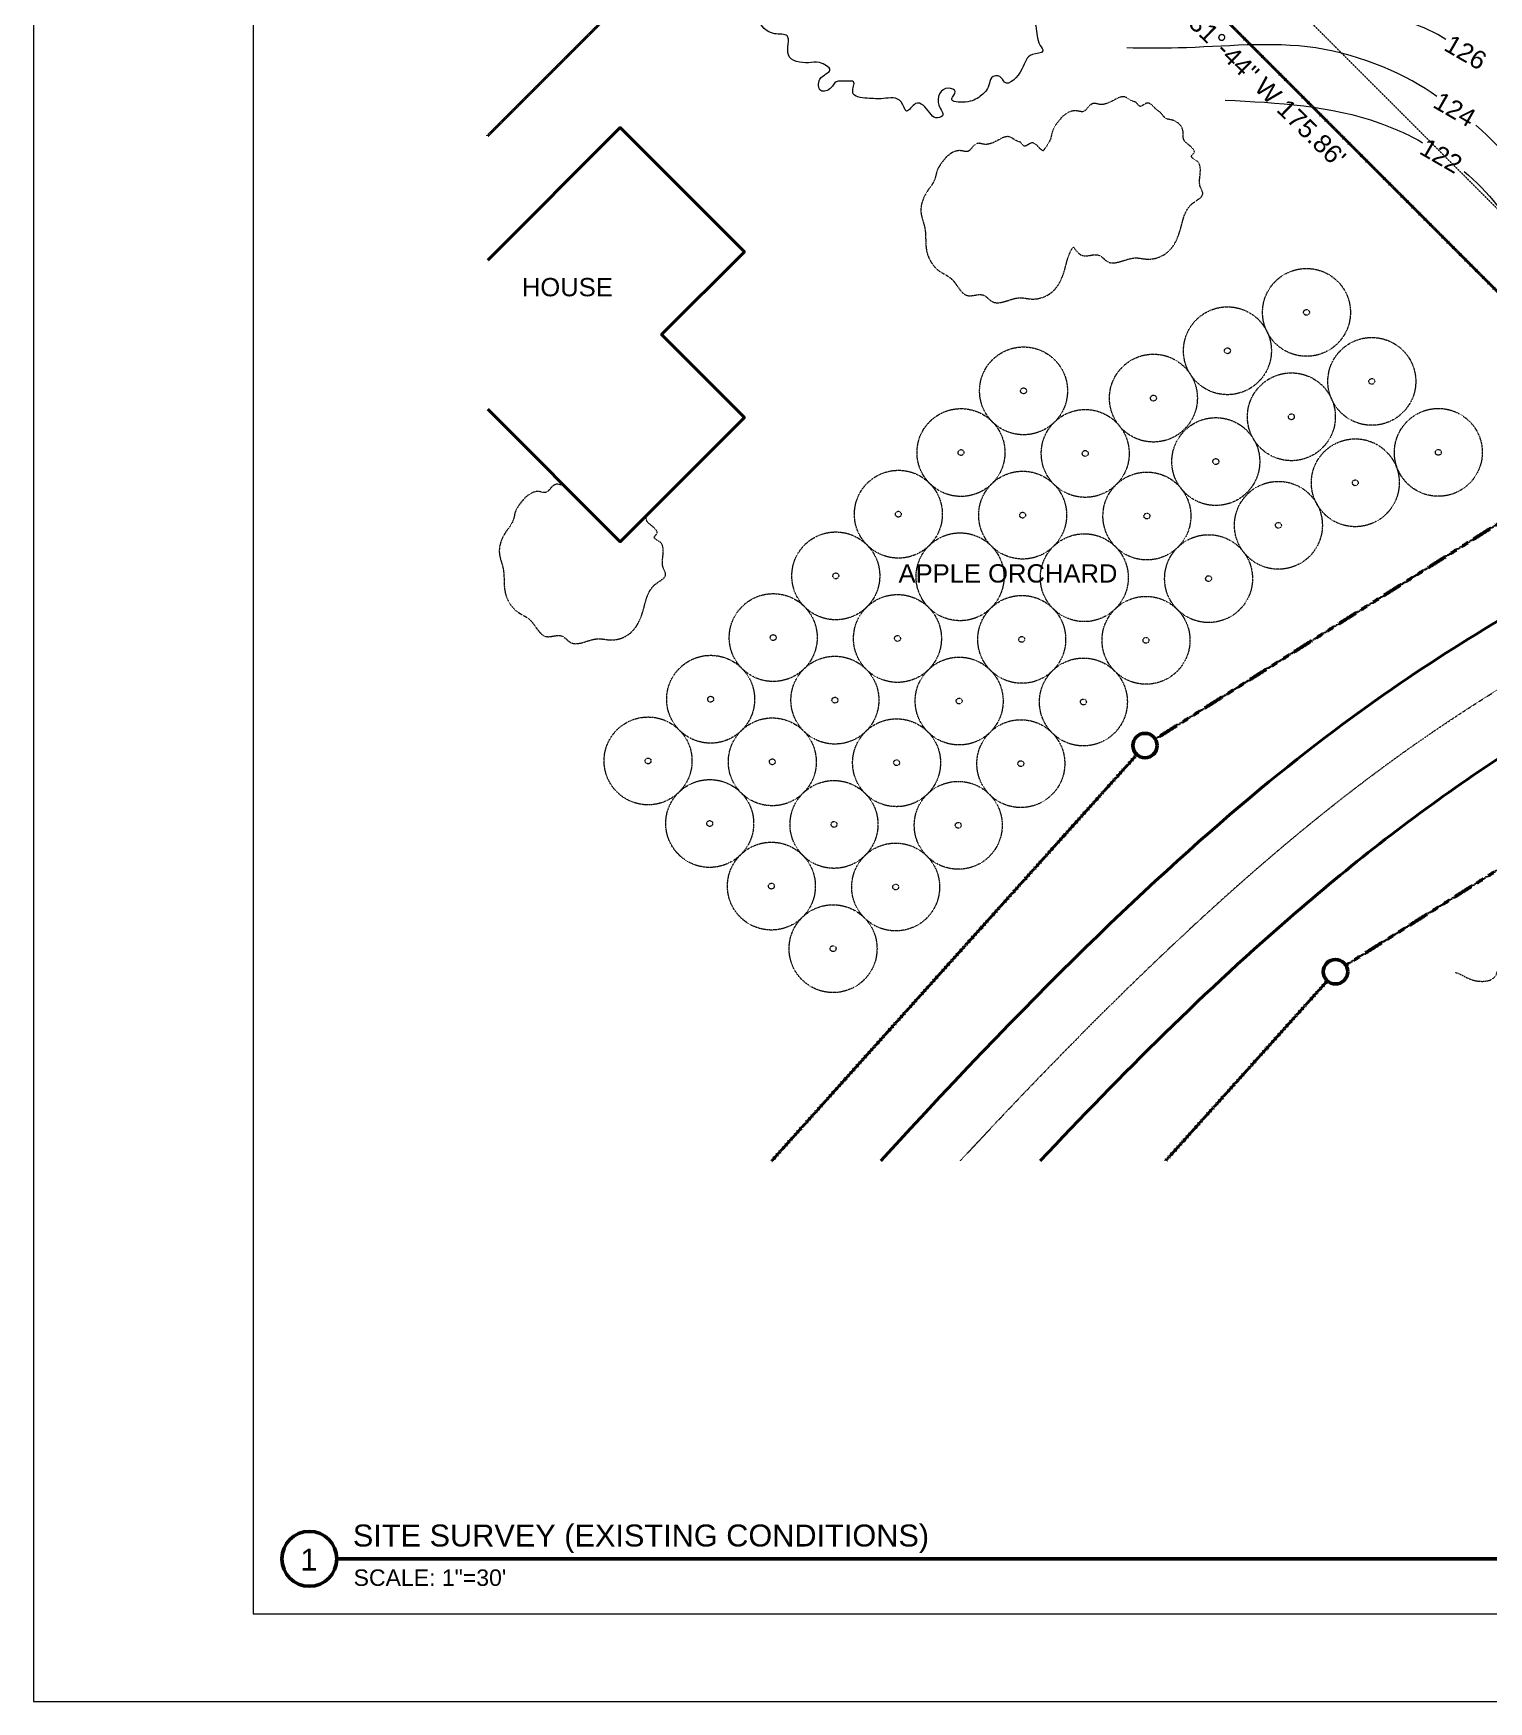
# Model space of a CAD drawing. Header units: inches. Extents: x -4969 to 16721, y 2489 to 24693.
# Drawn here: x 450 to 3431, y 16773 to 20190 of the extents above; entities that cross this region are included whole.
import ezdxf

# ---------------------------------------------------------------- set-up
doc = ezdxf.new("R2010")
doc.units = ezdxf.units.IN
doc.header["$MEASUREMENT"] = 0
for name, pattern in [('DASHED2', [0.375, 0.25, -0.125]), ('HIDDEN2', [0.1875, 0.125, -0.0625]), ('PHANTOM2', [1.25, 0.625, -0.125, 0.125, -0.125, 0.125, -0.125])]:
    doc.linetypes.add(name, pattern=pattern)
doc.layers.get('0').update_dxf_attribs({"lineweight": 5})
doc.layers.add('0-NPLT', color=1, linetype='Continuous', plot=False)
for name, color, linetype, lineweight in [('1', 1, 'Continuous', 9), ('2', 6, 'Continuous', 20), ('4', 2, 'Continuous', 40), ('5', 4, 'Continuous', 50), ('A-TEXTx', 7, 'Continuous', 20), ('L-PLNT', 7, 'Continuous', 20), ('TB-11x17', 7, 'Continuous', 100)]:
    doc.layers.add(name, color=color, linetype=linetype, lineweight=lineweight)
doc.styles.get("Standard").update_dxf_attribs({"font": 'Arial.ttf'})

# ---------------------------------------------------------------- blocks, each defined once
blk = doc.blocks.new('BORDER 11X17')
at = {"layer": '0-NPLT', "lineweight": 9, "ltscale": 0.1}
blk.add_lwpolyline([(29864.74, -10461.77), (29048.74, -10461.77), (29048.74, -10989.77), (29864.74, -10989.77), (29864.74, -10461.77)], dxfattribs=at)
blk.add_lwpolyline([(29792.74, -10473.77), (29078.74, -10473.77), (29078.74, -10977.77), (29792.74, -10977.77)], close=True, dxfattribs=at)

msp = doc.modelspace()

# ---------------------------------------------------------------- linework, layer by layer
at = {"layer": '1', "ltscale": 0.1}
for points, knots in [([(3343.1844171, 20177.5076615), (3313.8741076, 20195.9971501), (3209.5994738, 20241.2929603), (2684.3561861, 20308.5095313), (2584.0780589, 20300.9564318), (2419.8343936, 20338.5635681), (2374.0093121, 20545.7138481), (2009.2766091, 20713.2930975), (1983.6466048, 20832.3993887), (1977.0304333, 20915.9032318), (1969.2625121, 20944.487061)], [384.0189026046, 384.0189026046, 384.0189026046, 384.0189026046, 518.3419790649, 910.5135295976, 1160.56706944, 1364.0376252772, 1592.2998642899, 1793.7963901898, 2012.2284679817, 2128.6997232766, 2128.6997232766, 2128.6997232766, 2128.6997232766]), ([(3324.8598004, 20060.3977017), (3265.0529706, 20104.2462809), (3081.2286315, 20185.9467703), (2853.8647327, 20157.9067585), (2725.0563661, 20159.499803), (2690.1779338, 20159.931164)], [1747.8320995582, 1747.8320995582, 1747.8320995582, 1747.8320995582, 2036.5099148407, 2318.5736940708, 2423.310724905, 2423.310724905, 2423.310724905, 2423.310724905]), ([(2891.7967182, 20053.0973469), (2999.319323, 20047.8362809), (3146.8114594, 20040.6195114), (3283.5061471, 19974.4159914), (3295.4945448, 19965.7890835)], [0, 0, 0, 0, 320.3159961494, 439.3875189952, 439.3875189952, 439.3875189952, 439.3875189952]), ([(3380.7380633, 19907.1593232), (3430.3159691, 19865.3458296), (3496.2520457, 19784.8607112), (3552.723427, 19603.9581524), (3434.070734, 19431.3174059), (3521.2976384, 19301.9177264), (3575.9366683, 19264.2536148)], [514.2432047489, 514.2432047489, 514.2432047489, 514.2432047489, 702.8750804543, 814.0271716168, 1068.9237319742, 1231.2071814015, 1231.2071814015, 1231.2071814015, 1231.2071814015])]:
    msp.add_open_spline(points, degree=3, knots=knots, dxfattribs=at)
at = {"layer": '2', "linetype": 'DASHED2', "ltscale": 0.2}
msp.add_lwpolyline([(2375.3182236, 22474.6399674), (4415.3182236, 22474.6399674), (4415.3182236, 19999.0109534), (3585.2274112, 19694.4364073), (2375.3182236, 20904.3455949), (2375.3182236, 22474.6399674)], dxfattribs=at)
at = {"layer": '2', "ltscale": 0.1}
msp.add_open_spline([(4544.2345314, 19050.5970339), (4465.1692027, 19058.07693), (4271.9852178, 19076.3529072), (4222.6745114, 19538.9123827), (3730.9861066, 19234.2281235), (3646.1362189, 19681.4544498), (3530.9845535, 19892.0665821), (3404.8930701, 20001.8779357)], degree=3, knots=[0, 0, 0, 0, 218.6713959711, 534.2899638059, 953.6998900704, 1157.6605152641, 1669.4917053071, 1669.4917053071, 1669.4917053071, 1669.4917053071], dxfattribs=at)
at = {"layer": '2', "linetype": 'DASHED2', "ltscale": 0.3}
msp.add_open_spline([(2348.7299746, 17880.0090871), (2432.2706498, 17970.2302662), (2606.5284247, 18153.0240958), (2862.2143325, 18399.6321896), (3101.889318, 18604.1698801), (3359.7205403, 18794.1454976), (3649.53533, 18967.0307199), (3979.6495269, 19142.8120844), (4325.3251303, 19283.7804719), (4712.7325545, 19398.546693), (5097.5680636, 19469.4940284), (5354.3101963, 19489.7038168), (5460.8649947, 19493.4402096)], degree=3, knots=[121.4729406931, 121.4729406931, 121.4729406931, 121.4729406931, 490.3242559275, 878.9344874937, 1186.6554815344, 1434.9022140808, 1838.7808645469, 2197.7622060259, 2556.0671003237, 2956.63624104, 3407.9441787895, 3727.5601639366, 3727.5601639366, 3727.5601639366, 3727.5601639366], dxfattribs=at)
at = {"layer": '4', "ltscale": 0.25}
msp.add_lwpolyline([(1380.8649947, 19725.6282973), (1652.1873214, 19996.950624), (1906.7457627, 19742.3921828), (1737.0401352, 19572.6865553), (1906.7457627, 19402.9809278), (1652.1873214, 19148.4224866), (1380.8649947, 19419.7448133)], dxfattribs=at)
at = {"layer": '4', "ltscale": 0.1}
for points, knots in [([(2185.8122501, 17880.0090871), (2852.2631725, 18611.5455849), (3463.317192, 19012.7241832), (3943.3972872, 19261.1703211), (4180.3357826, 19351.8363415)], [40.6792248674, 40.6792248674, 40.6792248674, 40.6792248674, 386.4154571695, 646.240149519, 646.240149519, 646.240149519, 646.240149519]), ([(2512.4719346, 17880.0090871), (2679.2544839, 18057.6719996), (2963.4246846, 18341.8430363), (3406.0970349, 18687.4785319), (3817.0375286, 18926.0972476), (4245.4855392, 19131.9354693), (4698.574489, 19273.3298153), (5106.2832406, 19349.8601666), (5362.2882732, 19369.8096351), (5460.8649947, 19373.3747014)], [231.5282069541, 231.5282069541, 231.5282069541, 231.5282069541, 961.9069992597, 1434.823809101, 1911.7322499136, 2384.8666673258, 2857.920007787, 3330.9808712932, 3626.6699315253, 3626.6699315253, 3626.6699315253, 3626.6699315253])]:
    msp.add_open_spline(points, degree=3, knots=knots, dxfattribs=at)
at = {"layer": '5', "linetype": 'PHANTOM2', "ltscale": 0.5}
for p, q in [((2237.640554, 20836.9622979), (1380.8649947, 19980.1867385)), ((3720.4419258, 19355.0475434), (2748.4281684, 18744.3227207)), ((3986.2852144, 18813.4764387), (3138.6280298, 18280.8859482)), ((2710.5481059, 18712.4288444), (1962.3808002, 17880.0090871)), ((3100.7479674, 18248.9920719), (2769.1111902, 17880.0090871))]:
    msp.add_line(p, q, dxfattribs=at)
at = {"layer": '5', "ltscale": 0.1}
msp.add_line((1071.3259479, 17065.0008975), (5932.7193938, 17065.0008975), dxfattribs=at)
at = {"layer": '5', "linetype": 'PHANTOM2', "ltscale": 0.5, "flags": 128}
msp.add_lwpolyline([(2272.9958931, 20836.9622979), (3723.9326742, 19386.0255168)], dxfattribs=at)
at = {"layer": '5', "ltscale": 0.1}
for centre, radius in [((2727.2597504, 18731.0224169), 25), ((3117.4596119, 18267.5856444), 25), ((1015.3111105, 17065.0008975), 56.25)]:
    msp.add_circle(centre, radius, dxfattribs=at)
at = {"layer": 'L-PLNT', "linetype": 'HIDDEN2', "ltscale": 0.005}
for centre, radius in [((3058.0711074, 19618.3063384), 90), ((2896.1271317, 19539.7305867), 90), ((3058.0711074, 19618.3063384), 6), ((2478.4330066, 19457.5903622), 90), ((3191.863121, 19476.9954619), 90), ((2744.4926279, 19442.7410138), 90), ((2896.1271317, 19539.7305867), 6), ((3027.1073635, 19404.5003562), 90), ((3191.863121, 19476.9954619), 6), ((2478.4330066, 19457.5903622), 6), ((2744.4926279, 19442.7410138), 6), ((2350.2283612, 19331.2433444), 90), ((2604.7800243, 19329.3857168), 90), ((3328.1759854, 19331.5696979), 90), ((2872.2674994, 19312.7280783), 90), ((3027.1073635, 19404.5003562), 6), ((3158.0875953, 19269.2701256), 90), ((2350.2283612, 19331.2433444), 6), ((2604.7800243, 19329.3857168), 6), ((2872.2674994, 19312.7280783), 6), ((3328.1759854, 19331.5696979), 6), ((2222.0237158, 19204.8963267), 90), ((2476.5753789, 19203.038699), 90), ((2731.1270421, 19201.1810714), 90), ((3158.0875953, 19269.2701256), 6), ((3000.5466687, 19182.2020117), 90), ((2222.0237158, 19204.8963267), 6), ((2476.5753789, 19203.038699), 6), ((2731.1270421, 19201.1810714), 6), ((3000.5466687, 19182.2020117), 6), ((2093.8190703, 19078.5493089), 90), ((2348.3707335, 19076.6916813), 90), ((2602.9223967, 19074.8340536), 90), ((2857.4740598, 19072.976426), 90), ((2093.8190703, 19078.5493089), 6), ((2857.4740598, 19072.976426), 6), ((1965.6144249, 18952.2022912), 90), ((2220.1660881, 18950.3446635), 90), ((2474.7177513, 18948.4870359), 90), ((2729.2694144, 18946.6294082), 90), ((1965.6144249, 18952.2022912), 6), ((2220.1660881, 18950.3446635), 6), ((2474.7177513, 18948.4870359), 6), ((2729.2694144, 18946.6294082), 6), ((1837.4097795, 18825.8552734), 90), ((2091.9614427, 18823.9976458), 90), ((2346.5131059, 18822.1400181), 90), ((2601.064769, 18820.2823905), 90), ((1837.4097795, 18825.8552734), 6), ((2091.9614427, 18823.9976458), 6), ((2346.5131059, 18822.1400181), 6), ((2601.064769, 18820.2823905), 6), ((1709.2051341, 18699.5082557), 90), ((1963.7567973, 18697.650628), 90), ((2218.3084604, 18695.7930004), 90), ((2472.8601236, 18693.9353727), 90), ((1709.2051341, 18699.5082557), 6), ((1963.7567973, 18697.650628), 6), ((2218.3084604, 18695.7930004), 6), ((2472.8601236, 18693.9353727), 6), ((1835.5521519, 18571.3036103), 90), ((2090.103815, 18569.4459826), 90), ((2344.6554782, 18567.588355), 90), ((1835.5521519, 18571.3036103), 6), ((2090.103815, 18569.4459826), 6), ((2344.6554782, 18567.588355), 6), ((1961.8991696, 18443.0989649), 90), ((2216.4508328, 18441.2413372), 90), ((1961.8991696, 18443.0989649), 6), ((2216.4508328, 18441.2413372), 6), ((2088.2461874, 18314.8943194), 90), ((2088.2461874, 18314.8943194), 6)]:
    msp.add_circle(centre, radius, dxfattribs=at)
at = {"layer": 'L-PLNT', "ltscale": 0.1}
msp.add_open_spline([(2607.8545435, 20451.1281555), (2610.5757169, 20404.8754778), (2671.5671654, 20438.3910256), (2683.5062062, 20344.4964293), (2667.4185983, 20241.8577086), (2547.9604982, 20223.9351296), (2525.6797586, 20222.3780115), (2497.6798276, 20226.4394449), (2507.3494849, 20194.2234221), (2504.0401419, 20175.6690627), (2524.3463976, 20148.5925837), (2484.233592, 20149.6492429), (2480.8619586, 20115.8181976), (2442.9177975, 20074.8680404), (2431.6842823, 20105.7471689), (2409.121456, 20101.2697311), (2408.9131888, 20078.0630834), (2388.3381705, 20058.2325588), (2366.3090155, 20046.9133647), (2320.5359215, 20049.5874012), (2345.736787, 20072.1050853), (2311.8793721, 20084.8839241), (2294.3580473, 20047.4019448), (2320.2939813, 20021.4787682), (2295.8903041, 20013.5180012), (2283.2920874, 20031.8614343), (2260.1184231, 20060.1812435), (2236.9993428, 20018.6360924), (2228.9707168, 20062.6082223), (2189.9964502, 20054.5648105), (2162.1999188, 20056.8586425), (2119.1415711, 20059.8540053), (2137.5159439, 20095.3789941), (2112.1033637, 20089.9104383), (2093.4548648, 20095.5332056), (2085.3407589, 20075.0556556), (2058.2952194, 20065.732678), (2055.2980711, 20102.1004667), (2095.0259326, 20112.5672441), (2059.6051676, 20133.753835), (2033.1660818, 20127.1516584), (1982.9855837, 20134.8177086), (2006.3035971, 20192.1248731), (1959.3198305, 20184.2642451), (1927.036064, 20216.8215135), (1956.0802887, 20269.95111), (1877.3189479, 20340.904974), (1850.5726498, 20266.6145786), (1811.7954212, 20285.1447783), (1809.2716007, 20311.2769416), (1829.0771864, 20326.4654678), (1814.3148749, 20343.2479357), (1793.7371299, 20340.2271968), (1763.0371378, 20345.0492884), (1768.9786317, 20376.3456453), (1742.2397804, 20378.3435026), (1736.2714283, 20347.6370294), (1708.3001483, 20378.430971), (1676.4912661, 20348.11507), (1635.8298127, 20369.6097051), (1575.9235321, 20403.0412105), (1575.8488659, 20352.13119), (1549.1039373, 20342.0641361), (1498.6808427, 20349.5239963), (1545.794416, 20374.515074), (1504.6502852, 20392.89771), (1477.7346415, 20354.0630866), (1468.4207267, 20388.5017444), (1438.8653902, 20387.5779194), (1461.1182478, 20357.7962965), (1459.8881979, 20297.0646241), (1422.3351543, 20342.095159), (1400.8034054, 20313.5385857), (1410.0487762, 20291.2186481), (1391.5081285, 20281.927655), (1383.4802931, 20284.7419485), (1380.8649947, 20286.1518685)], degree=3, knots=[0, 0, 0, 0, 92.1193268362, 161.5302585054, 212.0779709343, 244.6064746065, 270.2509414309, 289.1109147477, 305.2311883255, 346.4491386761, 359.2504144606, 381.8698613273, 418.3593491959, 463.0694499611, 478.2939257816, 495.4916415084, 511.6130854622, 540.2430044735, 572.7896431835, 601.4108805523, 617.4079187519, 633.3996086374, 673.4421328354, 696.0615797021, 710.198781366, 726.6829623388, 760.8998738689, 785.0600618297, 806.6844011418, 844.0290084145, 877.1196874261, 909.1656003401, 930.7012942189, 945.9256504596, 966.5079116358, 982.9969618798, 1004.249255816, 1027.5667137561, 1055.4170845122, 1081.7095279782, 1104.0600818992, 1148.2187607818, 1187.654196783, 1213.7343830085, 1257.3669350712, 1294.9246118876, 1377.3992873852, 1426.2732790105, 1455.1437834556, 1473.8531082576, 1496.3154096441, 1513.5908784218, 1520.7642583527, 1559.3917799999, 1577.0547635041, 1593.497538706, 1615.5927254166, 1637.0938261517, 1675.6489101499, 1713.7266654972, 1776.0412224378, 1802.6553696268, 1828.5648735922, 1861.4937111276, 1888.4895808122, 1908.7173694386, 1950.2287579411, 1970.1520046568, 1988.245512128, 2005.4122209432, 2056.1574970059, 2086.4991799454, 2111.5274226329, 2131.4549778137, 2148.8594976543, 2157.8666545692, 2157.8666545692, 2157.8666545692, 2157.8666545692], dxfattribs=at)
at = {"layer": 'L-PLNT', "linetype": 'HIDDEN2', "ltscale": 0.005}
for points, knots in [([(2707.8649708, 20048.8307597), (2705.5308426, 20049.5837966), (2697.7456236, 20052.0954656), (2683.1937011, 20065.368781), (2659.6287219, 20049.878705), (2638.9474278, 20041.5221412), (2619.9562245, 20048.9716917), (2610.0332665, 20038.313356), (2600.8492744, 20027.0334458), (2574.1087353, 20037.7065798), (2550.2194865, 20012.582402), (2536.6699112, 19989.897922), (2534.0487082, 19968.853946), (2524.5311205, 19957.758126), (2518.5002058, 19948.8410232)], [0, 0, 0, 0, 7.389337939, 24.6462959619, 52.3336691463, 78.8576714233, 90.5396736919, 107.5852217564, 117.1314534926, 131.0143618161, 180.8897264884, 199.7850248523, 211.455763629, 242.8487933716, 242.8487933716, 242.8487933716, 242.8487933716]), ([(2580.5681446, 19752.2449758), (2586.6561101, 19743.6749242), (2599.4402435, 19727.0711903), (2632.0930993, 19743.1068882), (2657.3747285, 19707.6077881), (2696.5313351, 19735.6230845), (2737.0391473, 19723.7603048), (2771.6928261, 19735.08716), (2791.4556067, 19762.8253538), (2804.0427038, 19799.154839), (2809.3868107, 19838.0041211), (2851.6000292, 19856.826059), (2836.3754938, 19879.7554283), (2841.414279, 19900.4612268), (2840.6253184, 19926.6981139), (2827.1468327, 19931.3859648), (2819.9283496, 19939.1651612), (2835.3200362, 19947.216609), (2816.1343897, 19961.4823739), (2803.7464306, 19972.8929387), (2808.4256516, 19995.3598777), (2789.725057, 20013.5910297), (2768.2201201, 20013.4696155), (2760.819406, 20027.6585828), (2747.2106264, 20034.736159), (2733.8207847, 20054.8057352), (2715.705176, 20033.9467374), (2711.3613625, 20047.5027807), (2707.6627258, 20048.9115614), (2707.5608889, 20048.9503502)], [466.7300139785, 466.7300139785, 466.7300139785, 466.7300139785, 495.616345271, 527.4055185742, 548.1632946962, 605.738693292, 629.7426929183, 674.097996099, 703.0979373572, 729.193481421, 789.4061939322, 816.5709824797, 831.1855859678, 858.1173409593, 882.9901915203, 895.3618854622, 900.7378530775, 908.4685807242, 930.7242357077, 944.3979216285, 960.8005924981, 991.4901174729, 1007.9575700763, 1019.6314547034, 1034.8149706662, 1056.2485381631, 1072.7967055423, 1084.3373814844, 1084.6641347537, 1084.6641347537, 1084.6641347537, 1084.6641347537]), ([(2471.1592812, 19967.1358757), (2468.8251529, 19967.8889126), (2461.0399339, 19970.4005816), (2446.4880114, 19983.673897), (2422.9230322, 19968.1838209), (2402.2417381, 19959.8272571), (2383.2505348, 19967.2768077), (2373.3275768, 19956.6184719), (2364.1435847, 19945.3385617), (2337.4030456, 19956.0116958), (2313.5137968, 19930.8875179), (2299.9642215, 19908.2030379), (2297.1646698, 19885.7272135), (2275.8365126, 19863.4039033), (2263.3076352, 19825.6304248), (2280.7788294, 19787.0604247), (2274.2129933, 19743.7130551), (2297.9429721, 19703.0342826), (2338.3831869, 19688.7793755), (2354.6986605, 19641.4299084), (2395.3874096, 19661.4120042), (2420.6690388, 19625.912904), (2459.8256454, 19653.9282004), (2500.3334576, 19642.0654208), (2534.9871365, 19653.392276), (2554.7499171, 19681.1304698), (2566.0671941, 19713.7949393), (2570.2087717, 19739.0865419), (2580.5681446, 19752.2449758)], [0, 0, 0, 0, 7.389337939, 24.6462959619, 52.3336691463, 78.8576714233, 90.5396736919, 107.5852217564, 117.1314534926, 131.0143618161, 180.8897264884, 199.7850248523, 211.455763629, 247.0645364511, 289.2090157661, 321.3763764552, 368.8655445351, 417.0527280981, 446.6892199703, 495.616345271, 527.4055185742, 548.1632946962, 605.738693292, 629.7426929183, 674.097996099, 703.0979373572, 729.193481421, 777.7735944406, 777.7735944406, 777.7735944406, 777.7735944406]), ([(2518.5002058, 19948.8410232), (2516.5302681, 19950.30724), (2508.5646089, 19955.949566), (2497.115095, 19973.1108511), (2478.9994864, 19952.2518533), (2474.6556728, 19965.8078967), (2470.9570361, 19967.2166773), (2470.8551992, 19967.2554661)], [1027.3356544974, 1027.3356544974, 1027.3356544974, 1027.3356544974, 1034.8149706662, 1056.2485381631, 1072.7967055423, 1084.3373814844, 1084.6641347537, 1084.6641347537, 1084.6641347537, 1084.6641347537]), ([(1536.5361761, 19264.0736319), (1535.489173, 19264.1159672), (1530.5558628, 19264.6076681), (1519.5911481, 19268.9087224), (1509.6681901, 19258.2503867), (1500.484198, 19246.9704765), (1473.7436589, 19257.6436105), (1449.8544102, 19232.5194327), (1436.3048349, 19209.8349527), (1433.5052831, 19187.3591283), (1412.1771259, 19165.0358181), (1399.6482485, 19127.2623396), (1417.1194427, 19088.6923395), (1410.5536066, 19045.3449699), (1434.2835854, 19004.6661974), (1474.7238002, 18990.4112903), (1491.0392738, 18943.0618232), (1531.7280229, 18963.0439189), (1557.0096521, 18927.5448188), (1596.1662587, 18955.5601152), (1636.6740709, 18943.6973356), (1671.3277498, 18955.0241907), (1691.0905304, 18982.7623845), (1703.6776274, 19019.0918697), (1709.0217343, 19057.9411518), (1751.2349528, 19076.7630898), (1736.0104174, 19099.6924591), (1741.0492026, 19120.3982575), (1740.2602421, 19146.6351446), (1726.7817563, 19151.3229955), (1719.5632732, 19159.1021919), (1734.9549598, 19167.1536398), (1715.7693133, 19181.4194046), (1705.2395952, 19191.1183412), (1705.1311689, 19198.4561202), (1705.1539408, 19201.389106)], [75.6853203355, 75.6853203355, 75.6853203355, 75.6853203355, 78.8576714233, 90.5396736919, 107.5852217564, 117.1314534926, 131.0143618161, 180.8897264884, 199.7850248523, 211.455763629, 247.0645364511, 289.2090157661, 321.3763764552, 368.8655445351, 417.0527280981, 446.6892199703, 495.616345271, 527.4055185742, 548.1632946962, 605.738693292, 629.7426929183, 674.097996099, 703.0979373572, 729.193481421, 789.4061939322, 816.5709824797, 831.1855859678, 858.1173409593, 882.9901915203, 895.3618854622, 900.7378530775, 908.4685807242, 930.7242357077, 944.3979216285, 952.9505916097, 952.9505916097, 952.9505916097, 952.9505916097]), ([(3362.47879, 18266.412845), (3367.3632627, 18265.2737168), (3380.9125824, 18258.835673), (3402.7399626, 18245.9903325), (3447.3582724, 18246.7283613), (3451.1354802, 18280.4011885), (3460.2335259, 18299.8514029), (3477.3691316, 18321.3503913), (3507.9256404, 18305.9226339), (3521.4626841, 18329.0682513), (3550.9224442, 18336.1069725), (3537.7718608, 18373.5770214), (3539.6336643, 18408.1279985), (3499.1190452, 18420.4705365), (3515.4609926, 18463.0462336), (3536.7364309, 18481.8933872), (3557.8859066, 18498.3155285), (3576.0362241, 18523.5802994), (3567.5670927, 18551.6311002), (3574.197545, 18565.3787603), (3576.1950266, 18568.9806425)], [557.3753659343, 557.3753659343, 557.3753659343, 557.3753659343, 571.337293853, 595.2821011257, 641.5443781759, 667.1989633937, 685.1519249245, 708.6527212464, 738.1112804647, 761.4113854955, 777.4838034427, 818.1855016968, 848.6776362316, 875.2648749378, 917.8152237548, 946.1021286018, 965.2710087166, 998.0859304046, 1031.6057894141, 1043.7412349049, 1043.7412349049, 1043.7412349049, 1043.7412349049])]:
    msp.add_open_spline(points, degree=3, knots=knots, dxfattribs=at)

# ---------------------------------------------------------------- block references
at = {"ltscale": 0.1, "xscale": 15, "yscale": 15, "zscale": 15}
msp.add_blockref('BORDER 11X17', (-435281.0884121, 181619.0822636), dxfattribs=at)

# ---------------------------------------------------------------- texts
at = {"ltscale": 0.1, "char_height": 45}
for s, insert, width, attachment_point in [('SITE SURVEY (EXISTING CONDITIONS)', (1104.4738649, 17135.2845484), 1205.849808437, 1), ('{1}', (1014.5112801, 17063.5333124), 83.629335672, 5)]:
    msp.add_mtext(s, dxfattribs=dict(at, insert=insert, width=width, attachment_point=attachment_point))
at = {"layer": 'A-TEXTx', "ltscale": 0.5, "insert": (3142.5342764, 19939.8612511), "char_height": 37.5, "width": 1370.178374176, "attachment_point": 3, "rotation": 315.7426201105}
msp.add_mtext('{N 31°-44" W^I175.86\' }', dxfattribs=at)
at = {"layer": 'A-TEXTx', "ltscale": 0.1, "char_height": 37.5, "attachment_point": 3, "rotation": 330}
for s, insert in [('{126}', (3431.3845807, 20145.556491)), ('{124}', (3408.9394846, 20028.5936036)), ('{122}', (3381.2676158, 19933.5505044))]:
    msp.add_mtext(s, dxfattribs=dict(at, insert=insert))
at = {"layer": 'A-TEXTx', "ltscale": 0.5, "char_height": 37.5, "width": 1370.178374176}
for s, insert, attachment_point in [('{HOUSE}', (1543.8573208, 19688.8180441), 2), ('{APPLE ORCHARD}', (2670.6538008, 19102.3882566), 3)]:
    msp.add_mtext(s, dxfattribs=dict(at, insert=insert, attachment_point=attachment_point))
at = {"layer": 'TB-11x17', "ltscale": 0.5, "insert": (1106.0402978, 17043.3424709), "char_height": 33.75, "width": 822.107024506, "attachment_point": 1}
msp.add_mtext('SCALE: 1"=30\'', dxfattribs=at)

doc.saveas('drawing.dxf')
